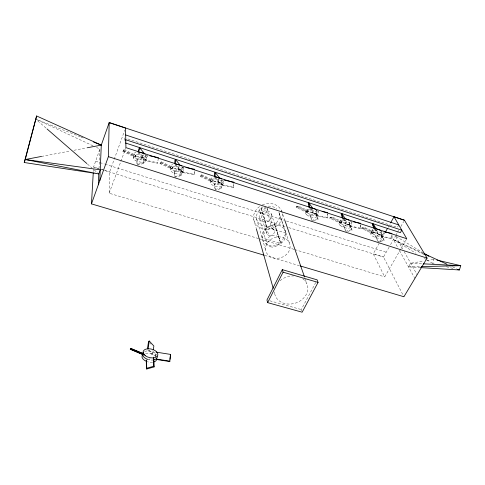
<?xml version="1.0" encoding="UTF-8"?>
<svg xmlns="http://www.w3.org/2000/svg" width="485" height="485" viewBox="0 0 485 485"><rect width="100%" height="100%" fill="white"/><g stroke="black" fill="none" stroke-linecap="round" stroke-linejoin="round"><path stroke-width="0.36" stroke-dasharray="2.42 1.82" d="M214.497 177.419L218.268 182.245L218.893 181.82L218.947 178.541M258.541 238.584L109.186 193.224L109.604 172.005L124.766 130.15M218.268 182.245L218.359 177.643M99.025 168.628L99.904 149.028L96.485 147.434M93.332 171.52L93.508 168.513M221.402 185.155L221.954 179.65L221.402 185.155L233.515 187.689L233.782 183.372M233.515 187.689L233.94 183.639M181.614 172.314L182.19 166.737L181.614 172.314L194.055 174.818L194.303 171.181M194.055 174.818L194.491 170.714M175.018 165.076L178.547 169.429L179.165 168.992L179.359 166.385M178.547 169.429L178.892 164.858M155.637 356.639L156.121 352.122M155.546 356.263L155.958 352.498M145.633 154.927L144.809 160.523L157.583 163.227L158.189 159.098M147.816 349.982L152.035 354.523L152.751 354.074L153.157 351.14M152.035 354.523L152.654 350.121M133.181 158.055L134.127 153.654M146.161 160.705L147.149 156.334M170.271 169.344L171.308 165.046M182.687 173.078A6.511 2.492 14.6 0 0 174.394 168.35A6.511 2.492 14.6 0 0 172.339 172.254A6.511 2.492 14.6 0 0 182.687 173.078L183.766 168.798M137.946 152.623L142.081 157.68L142.705 157.243L143.348 154.721M142.081 157.68L143.214 153.272M210.278 182.136L211.399 177.946M222.421 185.907A6.372 2.461 15.8 0 0 214.194 181.141A6.372 2.461 15.8 0 0 212.412 185.058A6.372 2.461 15.8 0 0 222.421 185.907L223.585 181.729M144.809 160.523L144.948 160.032L157.734 162.742L157.583 163.227M434.19 263.798L432.747 263.44L434.014 259.414L432.662 258.754M305.453 212.721L306.775 208.78M317.093 216.328L318.451 212.4M98.467 168.525L93.593 167.004L99.904 149.028M338.954 223.482L340.337 219.626M109.186 193.224L125.918 147.64M350.412 227.041L351.837 223.191M370.843 233.103L372.286 229.332M381.756 237.741A5.965 2.292 20.4 0 0 374.778 232.636A5.965 2.292 20.4 0 0 372.334 235.928A5.965 2.292 20.4 0 0 381.756 237.741L383.241 233.97M371.74 233.303L372.007 232.648L374.323 232.218L374.056 232.879L371.74 233.303L361.701 228.417L361.968 227.762L364.217 227.295L374.323 232.218M361.701 228.417L363.95 227.956L364.217 227.295M340.094 223.124L340.367 222.463L342.495 221.954L342.216 222.621L340.094 223.124L329.806 218.135L330.085 217.474L332.14 216.928L342.495 221.954M329.806 218.135L331.861 217.595L332.14 216.928M306.653 212.363L306.932 211.696L308.848 211.102L308.563 211.775L306.653 212.363L296.105 207.271L296.383 206.598L298.226 205.961L308.848 211.102M296.105 207.271L297.942 206.64L298.226 205.961M171.678 169.004L173.09 167.355L161.341 161.857L160.317 162.845L160.008 163.554L171.678 169.004L173.09 167.355M160.008 163.554L161.341 161.857M211.63 181.802L213.212 180.256L201.821 174.8L200.626 175.691L200.317 176.388L211.63 181.802L213.212 180.256M200.317 176.388L201.821 174.8M134.891 157.116L135.933 155.333L123.899 149.61L122.941 151.441L134.891 157.116L135.933 155.333M122.941 151.441L123.899 149.61M289.26 242.688L278.699 211.721A11.701 10.13 -18 0 1 275.013 224.015L272.418 225.537A11.701 10.13 -18 0 1 257.996 222.306A11.701 10.13 -18 0 1 260.906 208.829L263.531 207.277M264.919 207.459L262.13 213.364L268.842 235.383M285.907 233.164L267.114 227.344L262.082 237.808L280.791 243.506L285.907 233.164L279.463 214.255M301.725 310.879L301.3 309.563L315.717 282.488M400.78 249.078L384.702 276.893L373.226 253.831L384.902 233.024M388.188 227.168L390.376 223.27M398.767 224.943L397.367 227.404L126.767 138.607M389.097 247.192L383.489 257.038L403.914 296.753M390.54 244.658L395.439 236.049M395.802 235.419L397.239 232.885M397.603 232.254L398.682 230.357M400.846 226.562L403.726 221.499M401.15 248.429L406.763 238.729M420.477 267.611L408.497 266.889L410.662 263.222L423.799 261.082M316.232 215.649L316.462 210.272L316.232 215.649L327.545 217.977L327.757 214.03M360.785 224.725L360.64 228.641L349.6 226.38L349.721 221.045M392.086 235.552L391.959 238.729L381.18 236.528L381.198 231.242M309.715 208.695L312.631 212.66L313.249 212.266L312.455 208.835M342.665 218.935L345.853 223.373L346.472 222.985L345.605 220.202M374.238 229.162L377.288 233.509L377.906 233.127L376.827 230.314M174.097 171.308L175.152 177.346L174.097 171.308L180.347 169.441L181.487 175.455L176.558 176.928M174.333 171.999L180.584 170.132M174.909 176.649L181.251 174.752L180.347 169.441M143.239 157.498L143.354 162.675L136.922 164.548L136.891 159.347L143.239 157.498L143.493 158.213L143.615 163.396L137.898 165.064M137.182 165.27L137.146 160.062L143.493 158.213M215.079 188.847L214.164 184.154L220.323 182.366L220.536 183.045L214.376 184.833L215.298 189.532M215.213 189.52L221.457 187.707L221.669 188.392L216.813 189.799M311.891 220.335L309.788 214.849L315.723 213.139L318.172 219.299L313.504 220.639M309.945 215.485L315.874 213.782L318.172 219.299M318.014 218.656L312.007 220.384L309.788 214.849M345.89 231.242L343.428 225.652L349.279 223.967L352.098 230.163L346.836 231.672M343.574 226.271L349.418 224.591L352.098 230.163M351.964 229.532L346.035 231.236L343.428 225.652M378.015 241.481L375.257 235.868L381.028 234.213L384.181 240.433L378.991 241.924M375.378 236.474L381.149 234.819L384.181 240.433M384.059 239.82L378.221 241.494L375.257 235.868M148.707 359.312L150.162 358.9M41.48 156.437L70.27 150.98M73.962 150.283L86.512 147.907M426.715 260.603L433.287 259.53M408.497 266.889L420.616 266.611M410.662 263.222L421.877 263.773M181.79 171.842L194.236 174.351M182.014 167.21L184.203 167.652M381.477 236.146L392.262 238.347M352.383 222.051L349.449 221.445L349.6 226.38M316.487 215.237L327.811 217.571M382.338 231.927L380.907 231.63L381.18 236.528M349.879 225.98L360.925 228.247M316.202 210.684L319.021 211.272M221.596 184.7L233.721 187.24M221.76 180.111L223.179 180.408M145.494 155.418L148.325 156.018M446.436 266.792L453.639 268.551M269.812 300.803L301.3 309.563M264.731 255.383L299.524 265.725M259.269 238.802L294.068 249.369M294.795 249.593L384.702 276.893M93.593 167.004L98.655 168.58M101.541 169.477L103.711 170.15M104.433 170.374L285.804 226.701M288.696 227.598L383.489 257.038L373.226 253.831M95.612 161.25L99.225 162.384M99.952 162.608L104.287 163.972M105.009 164.197L283.561 220.111M286.453 221.014L386.212 252.255M101.25 169.398L109.604 172.005M80.328 136.788L35.635 119.049L46.445 128.44M81.025 137.067L84.517 138.455M422.975 253.194L393.426 239.59L398.088 248.041M452.523 266.798L456.652 268.696M161.032 162.578L172.787 168.071M160.317 162.845L171.981 168.289M36.999 119.686L93.065 145.839M123.572 150.332L135.606 156.055M123.269 150.726L135.212 156.4M201.511 175.503L212.903 180.96M200.626 175.691L211.933 181.105M297.942 206.64L308.563 211.775M296.383 206.598L306.932 211.696M331.861 217.595L342.216 222.621M330.085 217.474L340.367 222.463M363.95 227.956L374.056 232.879M361.968 227.762L372.007 232.648M423.866 254.455L393.426 239.59L415.991 253.273M396.081 236.437L422.441 252.406M424.369 258.359L426.303 259.53M426.945 259.924L432.747 263.44M87.409 164.021L91.962 167.98M94.242 169.956L97.655 172.921M148.998 350.037L152.751 354.074M150.095 343.119L151.114 344.229M138.571 152.181L142.705 157.243M175.2 164.088L179.165 168.992M215.122 176.995L218.893 181.82M309.915 207.725L313.249 212.266M343.277 218.541L346.472 222.985M374.85 228.774L377.906 233.127M395.802 236.698L402.689 248.993M404.138 251.576L417.112 274.74M399.525 250.642L414.881 278.457M375.414 228.581L377.288 233.509M136.891 159.347L137.146 160.062M143.354 162.675L143.615 163.396M281.409 210.514L284.64 219.808M305.277 279.142L306.769 283.434M181.251 174.752L181.487 175.455M271.388 213.952L279.396 238.675M274.619 224.246L280.833 243.421M274.516 224.306L280.791 243.506M267.241 208.617L274.213 230.478M265.228 206.804L272.121 228.623M214.164 184.154L214.376 184.833M344.344 218.505L345.853 223.373M261.342 208.514L267.18 227.368M261.306 208.598L267.071 227.429M259.936 211.527L266.562 233.503M259.499 218.953L266.877 243.9M256.547 218.699L265.641 250.09M253.637 219.262L256.11 227.986M274.243 291.982L274.656 293.431M315.723 213.139L315.874 213.782M311.522 207.859L312.631 212.66M349.279 223.967L349.418 224.591M220.323 182.366L221.669 188.392M381.028 234.213L381.149 234.819M391.734 235.237L391.959 238.729M360.5 225.125L360.64 228.641M124.603 137.898L124.663 141.347M327.484 213.733L327.545 217.977M302.749 278.76A16.939 13.786 -17.3 0 1 297.929 302.143A16.939 13.786 -17.3 0 1 274.528 291.988M280.033 280.712A16.939 13.786 -17.3 0 1 293.667 275.916M282.361 213.697A14.665 12.695 -18 0 1 271.885 228.435A14.665 12.695 -18 0 1 254.77 222.627A14.665 12.695 -18 0 1 260.13 206.149M262.385 204.919A14.665 12.695 -18 0 1 282.094 212.394M268.296 206.125A11.701 10.13 -18 0 1 276.723 209.023M266.774 207.847A3.935 3.425 -17.8 0 1 266.865 211.684A3.935 3.425 -17.8 0 1 262.925 213.527L261.955 213.327A3.935 3.425 -17.8 0 1 259.699 210.199A3.935 3.425 -17.8 0 1 262.246 206.907M146.906 155.624A6.675 2.486 13.7 0 1 143.439 157.898A6.675 2.486 13.7 0 1 135.321 155.376A6.675 2.486 13.7 0 1 136.036 152.248M183.524 167.434A6.529 2.467 14.7 0 1 180.602 169.841A6.529 2.467 14.7 0 1 172.575 167.428A6.529 2.467 14.7 0 1 172.769 164.197M223.646 181.087A6.39 2.443 15.8 0 1 215.631 181.814A6.39 2.443 15.8 0 1 212.763 177.098M317.851 210.987A6.123 2.352 18.5 0 1 316.068 213.564A6.123 2.352 18.5 0 1 308.545 211.23A6.123 2.352 18.5 0 1 307.775 207.859M351.14 221.766A6.044 2.31 19.5 0 1 349.649 224.391A6.044 2.31 19.5 0 1 342.246 222.094A6.044 2.31 19.5 0 1 341.21 218.686M383.211 232.721A5.984 2.273 20.4 0 1 377.045 233.825A5.984 2.273 20.4 0 1 372.85 228.932M153.769 359.876A7.542 4.371 13.5 0 1 148.762 359.688M144.645 351.534A7.542 4.371 13.5 0 1 157.031 355.329M152.599 362.24A7.524 4.377 13.4 0 1 147.537 361.78M145.585 353.31A7.524 4.377 13.4 0 1 155.661 356.402M269.393 226.065L266.659 227.671A12.167 10.373 -17.8 0 0 263.573 241.494A12.167 10.373 -17.8 0 0 278.542 244.755L281.239 243.185A12.167 10.373 -17.8 0 0 284.404 229.326A12.167 10.373 -17.8 0 0 269.393 226.065M269.672 235.552L268.66 235.346A4.116 3.522 -17.5 0 1 267.775 229.453A4.116 3.522 -17.5 0 1 274.316 230.757A4.116 3.522 -17.5 0 1 269.672 235.552M272.976 257.826A12.471 10.518 -17.7 0 0 290.054 245.319A12.471 10.518 -17.7 0 0 270.472 239.699A12.471 10.518 -17.7 0 0 272.976 257.826M262.852 221.797A6.457 5.596 -17.7 0 0 271.776 215.358A6.457 5.596 -17.7 0 0 261.67 212.139A6.457 5.596 -17.7 0 0 262.852 221.797M270.375 246.816A6.796 5.765 -17.4 0 0 279.803 240.123A6.796 5.765 -17.4 0 0 269.199 236.844A6.796 5.765 -17.4 0 0 270.375 246.816M135.63 158.031A6.669 2.498 13.7 0 0 146.47 159.074A6.669 2.498 13.7 0 0 138.407 154.309A6.669 2.498 13.7 0 0 135.63 158.031M135.133 160.305A6.651 2.51 13.6 0 0 145.961 161.329A6.651 2.51 13.6 0 0 137.91 156.558A6.651 2.51 13.6 0 0 135.133 160.305M172.872 170.029A6.523 2.48 14.7 0 0 183.245 170.872A6.523 2.48 14.7 0 0 174.927 166.149A6.523 2.48 14.7 0 0 172.872 170.029M212.994 182.893A6.384 2.449 15.8 0 0 223.027 183.754A6.384 2.449 15.8 0 0 214.776 178.995A6.384 2.449 15.8 0 0 212.994 182.893M307.575 212.915A6.117 2.358 18.6 0 0 317.499 214.855A6.117 2.358 18.6 0 0 310.806 209.769A6.117 2.358 18.6 0 0 307.575 212.915M306.89 214.952A6.099 2.37 18.6 0 0 316.796 216.88A6.099 2.37 18.6 0 0 310.121 211.787A6.099 2.37 18.6 0 0 306.89 214.952M341.24 223.737A6.038 2.322 19.5 0 0 350.916 225.616A6.038 2.322 19.5 0 0 344.059 220.523A6.038 2.322 19.5 0 0 341.24 223.737M340.518 225.731A6.026 2.328 19.5 0 0 350.176 227.598A6.026 2.328 19.5 0 0 343.344 222.5A6.026 2.328 19.5 0 0 340.518 225.731M373.086 233.976A5.978 2.279 20.4 0 0 382.526 235.801A5.978 2.279 20.4 0 0 375.529 230.696A5.978 2.279 20.4 0 0 373.086 233.976"/><path stroke-width="0.73" d="M218.947 178.541L218.971 177.225L215.249 172.454L214.637 172.872L214.515 176.77M264.004 255.165L91.471 203.882L108.385 156.643L109.18 122.584L404.448 220.232L427.079 258.111L403.914 296.753L300.251 265.944M215.122 176.995L215.249 172.454M99.801 180.62L101.28 145.106L109.18 122.584L125.542 128.022L125.918 147.64L406.763 238.729L394.026 216.765L390.74 222.621M98.309 184.797L98.794 173.909L100.249 169.811L25.238 159.516L24.25 162.517L98.794 173.909L25.238 159.516L36.63 115.982L101.28 145.106L87.251 147.767M91.471 203.882L93.247 173.03M175.267 163.336L175.594 159.577L174.982 160.008L174.642 163.778M169.974 359.3L170.344 355.547M156.673 359.5L169.756 361.555L170.599 354.42L156.121 352.122M153.357 349.673L153.866 346.005L149.259 341.01L148.555 341.452L147.458 348.745M148.064 349.024L149.259 341.01M24.25 162.517L36.63 115.982M138.14 151.902L139.134 148.271L139.747 147.828L143.827 152.836L143.214 153.272M138.571 152.181L139.747 147.828M158.219 158.128L158.365 157.643L149.877 155.831M420.477 267.611L459.398 269.963L460.75 265.683L436.906 260.093M125.33 140.947L125.767 139.765L401.798 230.175L400.386 232.654L125.403 142.96M194.406 169.726L194.588 169.259L185.84 167.477M144.094 355.135L130.277 349.188L130.647 348.339L142.887 353.468M131.059 349.679L131.435 348.83L130.647 348.339M233.825 182.651L234.025 182.196L224.082 180.105M170.417 354.796L170.599 354.42M282.288 269.63L266.95 300.003L267.647 302.64L302.149 312.201L318.069 282.403L317.123 279.845L282.288 269.63L283.076 272.176L267.647 302.64M385.266 232.37L387.454 228.471M391.65 233.837L391.947 233.455L384.065 231.836M218.359 177.643L218.971 177.225M311.522 207.859L312.134 207.465L308.836 202.966L308.224 203.367L309.145 207.447M344.344 218.505L344.95 218.117L341.798 213.715L341.191 214.103L342.452 218.244M373.971 228.459L372.395 224.276L373.001 223.894L376.02 228.205L375.414 228.581M153.812 358.621L154.084 366.921L146.719 369.018L146.428 368.315L153.793 366.217L153.496 357.166M25.238 159.516L41.48 156.437M421.374 266.592L460.75 265.683L423.369 263.846M156.115 359.009L169.938 361.179M353.395 221.803L360.731 223.318M322.101 211.442L327.739 212.612M457.24 269.43L458.677 269.787M283.076 272.176L318.069 282.403M108.385 156.643L427.079 258.111M125.676 134.963L398.767 224.943M394.026 216.765L404.448 220.232M93.599 142.056L101.28 145.106M131.435 348.83L144.463 354.286M130.277 349.188L142.517 354.311M424.351 253.825L447.031 264.264M458.022 269.327L459.398 269.963M423.732 253.182L428.873 256.298M47.015 128.931L86.845 163.53M175.594 159.577L179.511 164.427M372.395 224.276L373.256 225.507M153.793 366.217L154.084 366.921M373.001 223.894L374.85 228.774M284.64 219.808L304.531 276.996M341.798 213.715L343.277 218.541M256.316 228.714L273.219 288.345M308.836 202.966L309.915 207.725M146.549 360.688L146.719 369.018M146.258 359.991L146.428 368.315M139.486 152.26A6.675 2.486 13.7 0 1 145.197 154.139M175.497 164.082A6.529 2.467 14.7 0 1 181.687 165.943M215.382 176.983A6.39 2.443 15.8 0 1 221.445 178.862M310.054 207.671A6.123 2.352 18.5 0 1 315.862 209.478M344.78 218.668A6.044 2.31 19.5 0 1 349.097 220.251M376.275 228.884A5.984 2.273 20.4 0 1 380.549 230.448M157.328 356.524A7.542 4.371 13.5 0 1 153.769 359.876M148.125 359.512A7.542 4.371 13.5 0 1 142.523 354.359M142.76 353.238A7.542 4.371 13.5 0 1 143.487 352.274M156.516 359.894A7.524 4.377 13.4 0 1 153.703 362.004M146.919 361.567A7.524 4.377 13.4 0 1 142.917 354.535M145.367 355.76A7.554 4.359 13.5 0 0 157.686 355.523A7.554 4.359 13.5 0 0 148.386 348.757A7.554 4.359 13.5 0 0 145.367 355.76"/></g></svg>
